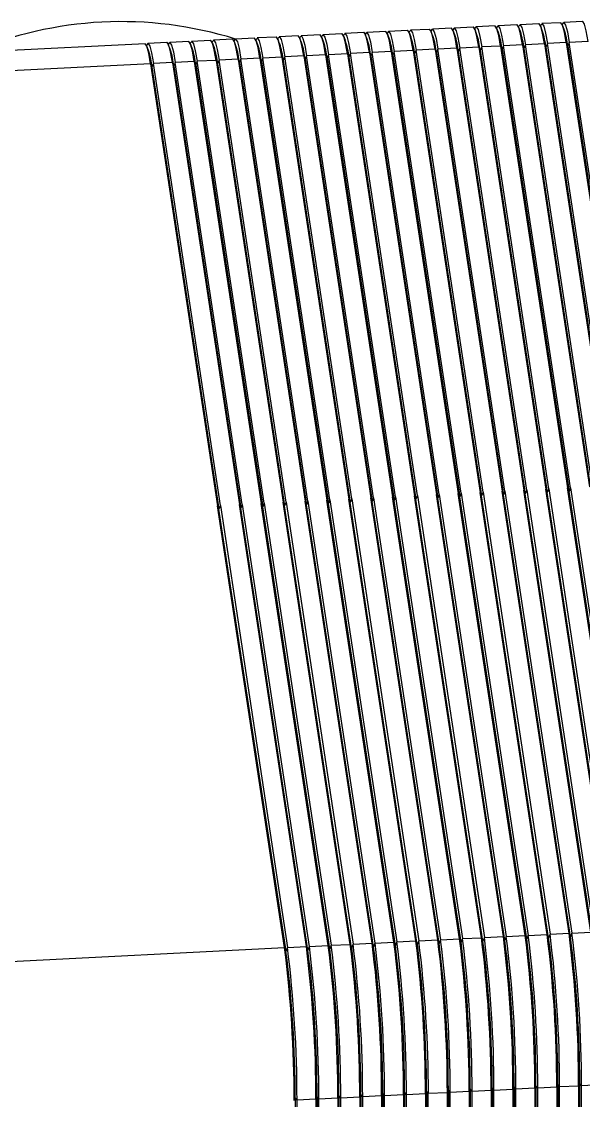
# Model space of a CAD drawing. Header units: millimetres. Extents: x 334 to 3694, y 0 to 2376.
# Drawn here: x 2520.26 to 2527.93, y 1133.98 to 1148.72 of the extents above; entities that cross this region are included whole.
import ezdxf

# ---------------------------------------------------------------- set-up
doc = ezdxf.new("R2010")
doc.units = ezdxf.units.MM
doc.header["$LTSCALE"] = 3
doc.layers.add('1_외형선', color=7, linetype='Continuous', lineweight=25)

msp = doc.modelspace()

# ---------------------------------------------------------------- linework, layer by layer
at = {"layer": '1_외형선'}
for p, q in [((2526.727, 1148.657), (2526.468, 1148.644)), ((2527.026, 1148.672), (2526.767, 1148.659)), ((2527.325, 1148.687), (2527.066, 1148.674)), ((2527.372, 1148.596), (2527.35, 1148.653)), ((2527.624, 1148.702), (2527.365, 1148.689)), ((2527.671, 1148.611), (2527.649, 1148.668)), ((2527.923, 1148.717), (2527.664, 1148.704)), ((2523.739, 1148.506), (2523.48, 1148.493)), ((2524.038, 1148.521), (2523.779, 1148.508)), ((2524.337, 1148.536), (2524.078, 1148.523)), ((2524.635, 1148.551), (2524.376, 1148.538)), ((2524.682, 1148.46), (2524.66, 1148.517)), ((2524.934, 1148.566), (2524.675, 1148.553)), ((2524.981, 1148.475), (2524.959, 1148.533)), ((2525.233, 1148.581), (2524.974, 1148.568)), ((2525.28, 1148.49), (2525.258, 1148.548)), ((2525.532, 1148.596), (2525.273, 1148.583)), ((2525.579, 1148.505), (2525.557, 1148.563)), ((2525.831, 1148.611), (2525.572, 1148.598)), ((2525.877, 1148.52), (2525.855, 1148.578)), ((2526.13, 1148.627), (2525.871, 1148.613)), ((2526.176, 1148.535), (2526.154, 1148.593)), ((2526.429, 1148.642), (2526.17, 1148.629)), ((2526.475, 1148.55), (2526.453, 1148.608)), ((2526.774, 1148.566), (2526.752, 1148.623)), ((2527.073, 1148.581), (2527.051, 1148.638)), ((2521.946, 1148.415), (2513.896, 1148.009)), ((2521.992, 1148.324), (2521.97, 1148.382)), ((2522.245, 1148.43), (2521.986, 1148.417)), ((2522.291, 1148.339), (2522.269, 1148.397)), ((2522.543, 1148.445), (2522.284, 1148.432)), ((2522.59, 1148.354), (2522.568, 1148.412)), ((2522.842, 1148.46), (2522.583, 1148.447)), ((2522.889, 1148.369), (2522.867, 1148.427)), ((2523.141, 1148.476), (2522.882, 1148.463)), ((2523.188, 1148.384), (2523.166, 1148.442)), ((2523.44, 1148.491), (2523.181, 1148.478)), ((2523.487, 1148.4), (2523.465, 1148.457)), ((2523.785, 1148.415), (2523.763, 1148.472)), ((2524.084, 1148.43), (2524.062, 1148.487)), ((2524.383, 1148.445), (2524.361, 1148.502)), ((2526.504, 1148.368), (2526.245, 1148.355)), ((2526.504, 1148.368), (2527.419, 1142.33)), ((2526.524, 1148.32), (2526.504, 1148.368)), ((2526.544, 1148.37), (2526.524, 1148.32)), ((2526.803, 1148.383), (2526.544, 1148.37)), ((2527.459, 1142.332), (2526.544, 1148.37)), ((2526.803, 1148.383), (2527.718, 1142.345)), ((2526.823, 1148.335), (2526.803, 1148.383)), ((2526.843, 1148.385), (2526.823, 1148.335)), ((2527.102, 1148.399), (2526.843, 1148.385)), ((2527.758, 1142.347), (2526.843, 1148.385)), ((2527.102, 1148.399), (2528.017, 1142.36)), ((2527.122, 1148.351), (2527.102, 1148.399)), ((2527.142, 1148.401), (2527.122, 1148.351)), ((2527.401, 1148.414), (2527.142, 1148.401)), ((2528.057, 1142.362), (2527.142, 1148.401)), ((2527.401, 1148.414), (2528.316, 1142.375)), ((2527.421, 1148.366), (2527.401, 1148.414)), ((2527.441, 1148.416), (2527.421, 1148.366)), ((2527.421, 1148.366), (2528.336, 1142.327)), ((2527.7, 1148.429), (2527.441, 1148.416)), ((2528.356, 1142.377), (2527.441, 1148.416)), ((2527.7, 1148.429), (2528.615, 1142.39)), ((2527.72, 1148.381), (2527.7, 1148.429)), ((2527.74, 1148.431), (2527.72, 1148.381)), ((2527.72, 1148.381), (2528.635, 1142.342)), ((2527.999, 1148.444), (2527.74, 1148.431)), ((2528.655, 1142.392), (2527.74, 1148.431)), ((2523.516, 1148.217), (2523.257, 1148.204)), ((2523.516, 1148.217), (2524.431, 1142.179)), ((2523.536, 1148.169), (2523.516, 1148.217)), ((2523.556, 1148.219), (2523.536, 1148.169)), ((2523.815, 1148.232), (2523.556, 1148.219)), ((2524.471, 1142.181), (2523.556, 1148.219)), ((2523.815, 1148.232), (2524.73, 1142.194)), ((2523.834, 1148.185), (2523.815, 1148.232)), ((2523.854, 1148.235), (2523.834, 1148.185)), ((2524.113, 1148.248), (2523.854, 1148.235)), ((2524.77, 1142.196), (2523.854, 1148.235)), ((2524.113, 1148.248), (2525.029, 1142.209)), ((2524.133, 1148.2), (2524.113, 1148.248)), ((2524.153, 1148.25), (2524.133, 1148.2)), ((2524.412, 1148.263), (2524.153, 1148.25)), ((2525.068, 1142.211), (2524.153, 1148.25)), ((2524.412, 1148.263), (2525.327, 1142.224)), ((2524.432, 1148.215), (2524.412, 1148.263)), ((2524.452, 1148.265), (2524.432, 1148.215)), ((2524.432, 1148.215), (2525.347, 1142.176)), ((2524.711, 1148.278), (2524.452, 1148.265)), ((2525.367, 1142.226), (2524.452, 1148.265)), ((2524.711, 1148.278), (2525.626, 1142.239)), ((2524.731, 1148.23), (2524.711, 1148.278)), ((2524.751, 1148.28), (2524.731, 1148.23)), ((2524.731, 1148.23), (2525.646, 1142.191)), ((2525.01, 1148.293), (2524.751, 1148.28)), ((2525.666, 1142.241), (2524.751, 1148.28)), ((2525.01, 1148.293), (2525.925, 1142.254)), ((2525.03, 1148.245), (2525.01, 1148.293)), ((2525.05, 1148.295), (2525.03, 1148.245)), ((2525.03, 1148.245), (2525.945, 1142.206)), ((2525.309, 1148.308), (2525.05, 1148.295)), ((2525.965, 1142.256), (2525.05, 1148.295)), ((2525.309, 1148.308), (2526.224, 1142.27)), ((2525.329, 1148.26), (2525.309, 1148.308)), ((2525.349, 1148.31), (2525.329, 1148.26)), ((2525.329, 1148.26), (2526.244, 1142.222)), ((2525.608, 1148.323), (2525.349, 1148.31)), ((2526.264, 1142.272), (2525.349, 1148.31)), ((2525.608, 1148.323), (2526.523, 1142.285)), ((2525.628, 1148.275), (2525.608, 1148.323)), ((2525.648, 1148.325), (2525.628, 1148.275)), ((2525.628, 1148.275), (2526.543, 1142.237)), ((2525.907, 1148.338), (2525.648, 1148.325)), ((2526.563, 1142.287), (2525.648, 1148.325)), ((2525.907, 1148.338), (2526.822, 1142.3)), ((2525.926, 1148.29), (2525.907, 1148.338)), ((2525.946, 1148.34), (2525.926, 1148.29)), ((2525.926, 1148.29), (2526.842, 1142.252)), ((2526.205, 1148.353), (2525.946, 1148.34)), ((2526.862, 1142.302), (2525.946, 1148.34)), ((2526.205, 1148.353), (2527.121, 1142.315)), ((2526.225, 1148.305), (2526.205, 1148.353)), ((2526.245, 1148.355), (2526.225, 1148.305)), ((2526.225, 1148.305), (2527.14, 1142.267)), ((2527.16, 1142.317), (2526.245, 1148.355)), ((2526.524, 1148.32), (2527.439, 1142.282)), ((2526.823, 1148.335), (2527.738, 1142.297)), ((2527.122, 1148.351), (2528.037, 1142.312)), ((2522.021, 1148.142), (2513.972, 1147.735)), ((2522.021, 1148.142), (2522.937, 1142.103)), ((2522.041, 1148.094), (2522.021, 1148.142)), ((2522.061, 1148.144), (2522.041, 1148.094)), ((2522.041, 1148.094), (2522.956, 1142.055)), ((2522.32, 1148.157), (2522.061, 1148.144)), ((2522.976, 1142.105), (2522.061, 1148.144)), ((2522.32, 1148.157), (2523.235, 1142.119)), ((2522.34, 1148.109), (2522.32, 1148.157)), ((2522.36, 1148.159), (2522.34, 1148.109)), ((2522.34, 1148.109), (2523.255, 1142.071)), ((2522.619, 1148.172), (2522.36, 1148.159)), ((2523.275, 1142.121), (2522.36, 1148.159)), ((2522.619, 1148.172), (2523.534, 1142.134)), ((2522.639, 1148.124), (2522.619, 1148.172)), ((2522.659, 1148.174), (2522.639, 1148.124)), ((2522.639, 1148.124), (2523.554, 1142.086)), ((2522.918, 1148.187), (2522.659, 1148.174)), ((2523.574, 1142.136), (2522.659, 1148.174)), ((2522.918, 1148.187), (2523.833, 1142.149)), ((2522.938, 1148.139), (2522.918, 1148.187)), ((2522.958, 1148.189), (2522.938, 1148.139)), ((2522.938, 1148.139), (2523.853, 1142.101)), ((2523.217, 1148.202), (2522.958, 1148.189)), ((2523.873, 1142.151), (2522.958, 1148.189)), ((2523.217, 1148.202), (2524.132, 1142.164)), ((2523.237, 1148.154), (2523.217, 1148.202)), ((2523.257, 1148.204), (2523.237, 1148.154)), ((2523.237, 1148.154), (2524.152, 1142.116)), ((2524.172, 1142.166), (2523.257, 1148.204)), ((2523.536, 1148.169), (2524.451, 1142.131)), ((2523.834, 1148.185), (2524.75, 1142.146)), ((2524.133, 1148.2), (2525.048, 1142.161)), ((2528.036, 1136.276), (2527.121, 1142.315)), ((2527.14, 1142.267), (2527.121, 1142.315)), ((2527.16, 1142.317), (2527.14, 1142.267)), ((2527.16, 1142.317), (2528.076, 1136.278)), ((2528.335, 1136.291), (2527.419, 1142.33)), ((2527.439, 1142.282), (2527.419, 1142.33)), ((2527.459, 1142.332), (2527.439, 1142.282)), ((2527.459, 1142.332), (2528.374, 1136.293)), ((2528.633, 1136.307), (2527.718, 1142.345)), ((2527.738, 1142.297), (2527.718, 1142.345)), ((2527.758, 1142.347), (2527.738, 1142.297)), ((2527.758, 1142.347), (2528.673, 1136.309)), ((2524.172, 1142.166), (2524.152, 1142.116)), ((2524.172, 1142.166), (2525.087, 1136.127)), ((2525.346, 1136.14), (2524.431, 1142.179)), ((2524.451, 1142.131), (2524.431, 1142.179)), ((2524.471, 1142.181), (2524.451, 1142.131)), ((2524.471, 1142.181), (2525.386, 1136.143)), ((2525.645, 1136.156), (2524.73, 1142.194)), ((2524.75, 1142.146), (2524.73, 1142.194)), ((2524.77, 1142.196), (2524.75, 1142.146)), ((2524.77, 1142.196), (2525.685, 1136.158)), ((2525.944, 1136.171), (2525.029, 1142.209)), ((2525.048, 1142.161), (2525.029, 1142.209)), ((2525.068, 1142.211), (2525.048, 1142.161)), ((2525.068, 1142.211), (2525.983, 1136.173)), ((2526.243, 1136.186), (2525.327, 1142.224)), ((2525.347, 1142.176), (2525.327, 1142.224)), ((2525.367, 1142.226), (2525.347, 1142.176)), ((2526.262, 1136.138), (2525.347, 1142.176)), ((2525.367, 1142.226), (2526.282, 1136.188)), ((2526.541, 1136.201), (2525.626, 1142.239)), ((2525.646, 1142.191), (2525.626, 1142.239)), ((2525.666, 1142.241), (2525.646, 1142.191)), ((2526.561, 1136.153), (2525.646, 1142.191)), ((2525.666, 1142.241), (2526.581, 1136.203)), ((2526.84, 1136.216), (2525.925, 1142.254)), ((2525.945, 1142.206), (2525.925, 1142.254)), ((2525.965, 1142.256), (2525.945, 1142.206)), ((2526.86, 1136.168), (2525.945, 1142.206)), ((2525.965, 1142.256), (2526.88, 1136.218)), ((2527.139, 1136.231), (2526.224, 1142.27)), ((2526.244, 1142.222), (2526.224, 1142.27)), ((2526.264, 1142.272), (2526.244, 1142.222)), ((2527.159, 1136.183), (2526.244, 1142.222)), ((2526.264, 1142.272), (2527.179, 1136.233)), ((2527.438, 1136.246), (2526.523, 1142.285)), ((2526.543, 1142.237), (2526.523, 1142.285)), ((2526.563, 1142.287), (2526.543, 1142.237)), ((2527.458, 1136.198), (2526.543, 1142.237)), ((2526.563, 1142.287), (2527.478, 1136.248)), ((2527.737, 1136.261), (2526.822, 1142.3)), ((2526.842, 1142.252), (2526.822, 1142.3)), ((2526.862, 1142.302), (2526.842, 1142.252)), ((2527.757, 1136.213), (2526.842, 1142.252)), ((2526.862, 1142.302), (2527.777, 1136.263)), ((2528.056, 1136.228), (2527.14, 1142.267)), ((2528.354, 1136.243), (2527.439, 1142.282)), ((2528.653, 1136.259), (2527.738, 1142.297)), ((2523.852, 1136.065), (2522.937, 1142.103)), ((2522.956, 1142.055), (2522.937, 1142.103)), ((2522.976, 1142.105), (2522.956, 1142.055)), ((2523.872, 1136.017), (2522.956, 1142.055)), ((2522.976, 1142.105), (2523.891, 1136.067)), ((2524.151, 1136.08), (2523.235, 1142.119)), ((2523.255, 1142.071), (2523.235, 1142.119)), ((2523.275, 1142.121), (2523.255, 1142.071)), ((2524.17, 1136.032), (2523.255, 1142.071)), ((2523.275, 1142.121), (2524.19, 1136.082)), ((2524.449, 1136.095), (2523.534, 1142.134)), ((2523.554, 1142.086), (2523.534, 1142.134)), ((2523.574, 1142.136), (2523.554, 1142.086)), ((2524.469, 1136.047), (2523.554, 1142.086)), ((2523.574, 1142.136), (2524.489, 1136.097)), ((2524.748, 1136.11), (2523.833, 1142.149)), ((2523.853, 1142.101), (2523.833, 1142.149)), ((2523.873, 1142.151), (2523.853, 1142.101)), ((2524.768, 1136.062), (2523.853, 1142.101)), ((2523.873, 1142.151), (2524.788, 1136.112)), ((2525.047, 1136.125), (2524.132, 1142.164)), ((2524.152, 1142.116), (2524.132, 1142.164)), ((2525.067, 1136.077), (2524.152, 1142.116)), ((2525.366, 1136.093), (2524.451, 1142.131)), ((2525.665, 1136.108), (2524.75, 1142.146)), ((2525.964, 1136.123), (2525.048, 1142.161)), ((2527.777, 1136.263), (2528.036, 1136.276)), ((2524.788, 1136.112), (2525.047, 1136.125)), ((2525.067, 1136.077), (2525.047, 1136.125)), ((2525.087, 1136.127), (2525.067, 1136.077)), ((2525.087, 1136.127), (2525.346, 1136.14)), ((2525.366, 1136.093), (2525.346, 1136.14)), ((2525.386, 1136.143), (2525.366, 1136.093)), ((2525.386, 1136.143), (2525.645, 1136.156)), ((2525.665, 1136.108), (2525.645, 1136.156)), ((2525.685, 1136.158), (2525.665, 1136.108)), ((2525.685, 1136.158), (2525.944, 1136.171)), ((2525.964, 1136.123), (2525.944, 1136.171)), ((2525.983, 1136.173), (2525.964, 1136.123)), ((2525.983, 1136.173), (2526.243, 1136.186)), ((2526.262, 1136.138), (2526.243, 1136.186)), ((2526.282, 1136.188), (2526.262, 1136.138)), ((2526.282, 1136.188), (2526.541, 1136.201)), ((2526.561, 1136.153), (2526.541, 1136.201)), ((2526.581, 1136.203), (2526.561, 1136.153)), ((2526.581, 1136.203), (2526.84, 1136.216)), ((2526.86, 1136.168), (2526.84, 1136.216)), ((2526.88, 1136.218), (2526.86, 1136.168)), ((2526.88, 1136.218), (2527.139, 1136.231)), ((2527.159, 1136.183), (2527.139, 1136.231)), ((2527.179, 1136.233), (2527.159, 1136.183)), ((2527.179, 1136.233), (2527.438, 1136.246)), ((2527.458, 1136.198), (2527.438, 1136.246)), ((2527.478, 1136.248), (2527.458, 1136.198)), ((2527.478, 1136.248), (2527.737, 1136.261)), ((2527.757, 1136.213), (2527.737, 1136.261)), ((2527.777, 1136.263), (2527.757, 1136.213)), ((2515.802, 1135.658), (2523.852, 1136.065)), ((2523.872, 1136.017), (2523.852, 1136.065)), ((2523.891, 1136.067), (2523.872, 1136.017)), ((2523.891, 1136.067), (2524.151, 1136.08)), ((2524.17, 1136.032), (2524.151, 1136.08)), ((2524.19, 1136.082), (2524.17, 1136.032)), ((2524.19, 1136.082), (2524.449, 1136.095)), ((2524.469, 1136.047), (2524.449, 1136.095)), ((2524.489, 1136.097), (2524.469, 1136.047)), ((2524.489, 1136.097), (2524.748, 1136.11)), ((2524.768, 1136.062), (2524.748, 1136.11)), ((2524.788, 1136.112), (2524.768, 1136.062)), ((2527.882, 1134.209), (2527.868, 1134.174)), ((2527.907, 1134.176), (2527.882, 1134.209)), ((2527.882, 1134.209), (2527.882, 1132.74)), ((2525.193, 1134.073), (2525.178, 1134.038)), ((2525.218, 1134.04), (2525.193, 1134.073)), ((2525.193, 1134.073), (2525.193, 1132.604)), ((2525.491, 1134.089), (2525.477, 1134.053)), ((2525.517, 1134.055), (2525.491, 1134.089)), ((2525.491, 1134.089), (2525.491, 1132.619)), ((2525.776, 1134.068), (2525.517, 1134.055)), ((2525.79, 1134.104), (2525.776, 1134.068)), ((2525.776, 1134.068), (2525.776, 1132.598)), ((2525.815, 1134.07), (2525.79, 1134.104)), ((2525.79, 1134.104), (2525.79, 1132.634)), ((2526.074, 1134.083), (2525.815, 1134.07)), ((2525.815, 1132.6), (2525.815, 1134.07)), ((2526.089, 1134.119), (2526.074, 1134.083)), ((2526.074, 1134.083), (2526.074, 1132.613)), ((2526.114, 1134.085), (2526.089, 1134.119)), ((2526.089, 1134.119), (2526.089, 1132.649)), ((2526.373, 1134.098), (2526.114, 1134.085)), ((2526.114, 1132.615), (2526.114, 1134.085)), ((2526.388, 1134.134), (2526.373, 1134.098)), ((2526.373, 1134.098), (2526.373, 1132.629)), ((2526.413, 1134.1), (2526.388, 1134.134)), ((2526.388, 1134.134), (2526.388, 1132.664)), ((2526.672, 1134.113), (2526.413, 1134.1)), ((2526.413, 1132.631), (2526.413, 1134.1)), ((2526.687, 1134.149), (2526.672, 1134.113)), ((2526.672, 1134.113), (2526.672, 1132.644)), ((2526.712, 1134.115), (2526.687, 1134.149)), ((2526.687, 1134.149), (2526.687, 1132.679)), ((2526.971, 1134.129), (2526.712, 1134.115)), ((2526.712, 1132.646), (2526.712, 1134.115)), ((2526.986, 1134.164), (2526.971, 1134.129)), ((2526.971, 1134.129), (2526.971, 1132.659)), ((2527.011, 1134.131), (2526.986, 1134.164)), ((2526.986, 1134.164), (2526.986, 1132.694)), ((2527.27, 1134.144), (2527.011, 1134.131)), ((2527.011, 1132.661), (2527.011, 1134.131)), ((2527.285, 1134.179), (2527.27, 1134.144)), ((2527.27, 1134.144), (2527.27, 1132.674)), ((2527.31, 1134.146), (2527.285, 1134.179)), ((2527.285, 1134.179), (2527.285, 1132.709)), ((2527.569, 1134.159), (2527.31, 1134.146)), ((2527.31, 1132.676), (2527.31, 1134.146)), ((2527.583, 1134.194), (2527.569, 1134.159)), ((2527.569, 1134.159), (2527.569, 1132.689)), ((2527.609, 1134.161), (2527.583, 1134.194)), ((2527.583, 1134.194), (2527.583, 1132.724)), ((2527.868, 1134.174), (2527.609, 1134.161)), ((2527.609, 1132.691), (2527.609, 1134.161)), ((2527.868, 1134.174), (2527.868, 1132.704)), ((2528.166, 1134.189), (2527.907, 1134.176)), ((2527.907, 1132.706), (2527.907, 1134.176)), ((2523.997, 1134.013), (2523.982, 1133.978)), ((2524.022, 1133.98), (2523.997, 1134.013)), ((2523.997, 1134.013), (2523.997, 1132.543)), ((2524.281, 1133.993), (2524.022, 1133.98)), ((2524.022, 1132.51), (2524.022, 1133.98)), ((2524.296, 1134.028), (2524.281, 1133.993)), ((2524.281, 1133.993), (2524.281, 1132.523)), ((2524.321, 1133.995), (2524.296, 1134.028)), ((2524.296, 1134.028), (2524.296, 1132.558)), ((2524.58, 1134.008), (2524.321, 1133.995)), ((2524.321, 1132.525), (2524.321, 1133.995)), ((2524.595, 1134.043), (2524.58, 1134.008)), ((2524.58, 1134.008), (2524.58, 1132.538)), ((2524.62, 1134.01), (2524.595, 1134.043)), ((2524.595, 1134.043), (2524.595, 1132.573)), ((2524.879, 1134.023), (2524.62, 1134.01)), ((2524.62, 1132.54), (2524.62, 1134.01)), ((2524.894, 1134.058), (2524.879, 1134.023)), ((2524.879, 1134.023), (2524.879, 1132.553)), ((2524.919, 1134.025), (2524.894, 1134.058)), ((2524.894, 1134.058), (2524.894, 1132.589)), ((2525.178, 1134.038), (2524.919, 1134.025)), ((2524.919, 1132.555), (2524.919, 1134.025)), ((2525.178, 1134.038), (2525.178, 1132.568)), ((2525.477, 1134.053), (2525.218, 1134.04)), ((2525.218, 1132.57), (2525.218, 1134.04)), ((2525.477, 1134.053), (2525.477, 1132.583)), ((2525.517, 1132.585), (2525.517, 1134.055))]:
    msp.add_line(p, q, dxfattribs=at)
at = {"layer": '1_외형선', "flags": 128}
for points in [[(2526.803, 1148.383), (2526.778, 1148.528), (2526.753, 1148.62), (2526.73, 1148.656), (2526.727, 1148.657)], [(2526.749, 1148.631), (2526.751, 1148.637), (2526.77, 1148.658), (2526.793, 1148.622), (2526.817, 1148.53), (2526.843, 1148.385)], [(2527.102, 1148.399), (2527.076, 1148.543), (2527.052, 1148.635), (2527.029, 1148.671), (2527.026, 1148.672)], [(2527.048, 1148.646), (2527.049, 1148.652), (2527.069, 1148.673), (2527.092, 1148.637), (2527.116, 1148.545), (2527.142, 1148.401)], [(2527.401, 1148.414), (2527.375, 1148.558), (2527.351, 1148.651), (2527.328, 1148.686), (2527.325, 1148.687)], [(2527.346, 1148.662), (2527.348, 1148.667), (2527.368, 1148.688), (2527.391, 1148.653), (2527.415, 1148.56), (2527.441, 1148.416)], [(2527.7, 1148.429), (2527.674, 1148.573), (2527.65, 1148.666), (2527.627, 1148.702), (2527.624, 1148.702)], [(2527.645, 1148.677), (2527.647, 1148.682), (2527.667, 1148.704), (2527.689, 1148.668), (2527.714, 1148.575), (2527.74, 1148.431)], [(2527.999, 1148.444), (2527.973, 1148.589), (2527.949, 1148.681), (2527.926, 1148.717), (2527.923, 1148.717)], [(2523.815, 1148.232), (2523.789, 1148.377), (2523.764, 1148.469), (2523.742, 1148.505), (2523.739, 1148.506)], [(2523.76, 1148.48), (2523.762, 1148.486), (2523.782, 1148.507), (2523.804, 1148.471), (2523.829, 1148.379), (2523.854, 1148.235)], [(2524.113, 1148.248), (2524.088, 1148.392), (2524.063, 1148.484), (2524.041, 1148.52), (2524.038, 1148.521)], [(2524.059, 1148.495), (2524.061, 1148.501), (2524.081, 1148.522), (2524.103, 1148.486), (2524.128, 1148.394), (2524.153, 1148.25)], [(2524.412, 1148.263), (2524.387, 1148.407), (2524.362, 1148.5), (2524.34, 1148.536), (2524.337, 1148.536)], [(2524.358, 1148.511), (2524.36, 1148.516), (2524.379, 1148.538), (2524.402, 1148.502), (2524.427, 1148.409), (2524.452, 1148.265)], [(2524.711, 1148.278), (2524.686, 1148.423), (2524.661, 1148.515), (2524.638, 1148.551), (2524.635, 1148.551)], [(2524.657, 1148.526), (2524.659, 1148.531), (2524.678, 1148.553), (2524.701, 1148.517), (2524.725, 1148.425), (2524.751, 1148.28)], [(2525.01, 1148.293), (2524.984, 1148.438), (2524.96, 1148.53), (2524.937, 1148.566), (2524.934, 1148.566)], [(2524.956, 1148.541), (2524.957, 1148.546), (2524.977, 1148.568), (2525, 1148.532), (2525.024, 1148.44), (2525.05, 1148.295)], [(2525.309, 1148.308), (2525.283, 1148.453), (2525.259, 1148.545), (2525.236, 1148.581), (2525.233, 1148.581)], [(2525.254, 1148.556), (2525.256, 1148.561), (2525.276, 1148.583), (2525.299, 1148.547), (2525.323, 1148.455), (2525.349, 1148.31)], [(2525.608, 1148.323), (2525.582, 1148.468), (2525.558, 1148.56), (2525.535, 1148.596), (2525.532, 1148.596)], [(2525.553, 1148.571), (2525.555, 1148.576), (2525.575, 1148.598), (2525.597, 1148.562), (2525.622, 1148.47), (2525.648, 1148.325)], [(2525.907, 1148.338), (2525.881, 1148.483), (2525.857, 1148.575), (2525.834, 1148.611), (2525.831, 1148.611)], [(2525.852, 1148.586), (2525.854, 1148.591), (2525.874, 1148.613), (2525.896, 1148.577), (2525.921, 1148.485), (2525.946, 1148.34)], [(2526.205, 1148.353), (2526.18, 1148.498), (2526.155, 1148.59), (2526.133, 1148.626), (2526.13, 1148.627)], [(2526.151, 1148.601), (2526.153, 1148.606), (2526.173, 1148.628), (2526.195, 1148.592), (2526.22, 1148.5), (2526.245, 1148.355)], [(2526.504, 1148.368), (2526.479, 1148.513), (2526.454, 1148.605), (2526.432, 1148.641), (2526.429, 1148.642)], [(2526.45, 1148.616), (2526.452, 1148.622), (2526.471, 1148.643), (2526.494, 1148.607), (2526.519, 1148.515), (2526.544, 1148.37)], [(2522.021, 1148.142), (2521.996, 1148.287), (2521.971, 1148.379), (2521.949, 1148.415), (2521.946, 1148.415)], [(2521.967, 1148.39), (2521.969, 1148.395), (2521.989, 1148.417), (2522.011, 1148.381), (2522.036, 1148.289), (2522.061, 1148.144)], [(2522.32, 1148.157), (2522.295, 1148.302), (2522.27, 1148.394), (2522.248, 1148.43), (2522.245, 1148.43)], [(2522.266, 1148.405), (2522.268, 1148.41), (2522.287, 1148.432), (2522.31, 1148.396), (2522.335, 1148.304), (2522.36, 1148.159)], [(2522.619, 1148.172), (2522.594, 1148.317), (2522.569, 1148.409), (2522.546, 1148.445), (2522.543, 1148.445)], [(2522.565, 1148.42), (2522.566, 1148.425), (2522.586, 1148.447), (2522.609, 1148.411), (2522.633, 1148.319), (2522.659, 1148.174)], [(2522.918, 1148.187), (2522.892, 1148.332), (2522.868, 1148.424), (2522.845, 1148.46), (2522.842, 1148.46)], [(2522.864, 1148.435), (2522.865, 1148.44), (2522.885, 1148.462), (2522.908, 1148.426), (2522.932, 1148.334), (2522.958, 1148.189)], [(2523.217, 1148.202), (2523.191, 1148.347), (2523.167, 1148.439), (2523.144, 1148.475), (2523.141, 1148.476)], [(2523.162, 1148.45), (2523.164, 1148.456), (2523.184, 1148.477), (2523.207, 1148.441), (2523.231, 1148.349), (2523.257, 1148.204)], [(2523.516, 1148.217), (2523.49, 1148.362), (2523.466, 1148.454), (2523.443, 1148.49), (2523.44, 1148.491)], [(2523.461, 1148.465), (2523.463, 1148.471), (2523.483, 1148.492), (2523.505, 1148.456), (2523.53, 1148.364), (2523.556, 1148.219)]]:
    msp.add_lwpolyline(points, dxfattribs=at)
at = {"layer": '1_외형선'}
for centre, radius, start, end in [((2521.622, 1143.48), 5.236, 72.6639, 113.1188), ((2524.577, 1148.171), 1.056, 5.6336, 18.4291), ((2524.876, 1148.187), 1.056, 5.6336, 18.4291), ((2525.175, 1148.202), 1.056, 5.6336, 18.4291), ((2525.473, 1148.217), 1.056, 5.6336, 18.4291), ((2525.772, 1148.232), 1.056, 5.6336, 18.4291), ((2526.071, 1148.247), 1.056, 5.6336, 18.4291), ((2526.37, 1148.262), 1.056, 5.6336, 18.4291), ((2526.669, 1148.277), 1.056, 5.6336, 18.4291), ((2521.887, 1148.036), 1.056, 5.6336, 18.4291), ((2522.186, 1148.051), 1.056, 5.6336, 18.4291), ((2522.485, 1148.066), 1.056, 5.6336, 18.4291), ((2522.784, 1148.081), 1.056, 5.6336, 18.4291), ((2523.083, 1148.096), 1.056, 5.6336, 18.4291), ((2523.381, 1148.111), 1.056, 5.6336, 18.4291), ((2523.68, 1148.126), 1.056, 5.6336, 18.4291), ((2523.979, 1148.141), 1.056, 5.6336, 18.4291), ((2524.278, 1148.156), 1.056, 5.6336, 18.4291), ((2520.991, 1147.99), 1.056, 5.6336, 18.4291), ((2521.289, 1148.005), 1.056, 5.6336, 18.4291), ((2521.588, 1148.02), 1.056, 5.6336, 18.4291), ((2508.497, 1134.041), 16.681, 359.9893, 7.1781), ((2508.537, 1134.043), 16.681, 359.9893, 7.1781), ((2508.796, 1134.056), 16.681, 359.9893, 7.1781), ((2508.836, 1134.058), 16.681, 359.9893, 7.1781), ((2509.095, 1134.071), 16.681, 359.9893, 7.1781), ((2509.135, 1134.073), 16.681, 359.9893, 7.1781), ((2509.394, 1134.086), 16.681, 359.9893, 7.1781), ((2510.075, 1134.122), 16.014, 359.9893, 7.1781), ((2509.433, 1134.088), 16.681, 359.9893, 7.1781), ((2509.692, 1134.101), 16.681, 359.9893, 7.1781), ((2510.374, 1134.137), 16.014, 359.9893, 7.1781), ((2509.732, 1134.103), 16.681, 359.9893, 7.1781), ((2509.991, 1134.117), 16.681, 359.9893, 7.1781), ((2510.673, 1134.152), 16.014, 359.9893, 7.1781), ((2510.031, 1134.119), 16.681, 359.9893, 7.1781), ((2510.29, 1134.132), 16.681, 359.9893, 7.1781), ((2510.972, 1134.167), 16.014, 359.9893, 7.1781), ((2510.33, 1134.134), 16.681, 359.9893, 7.1781), ((2510.589, 1134.147), 16.681, 359.9893, 7.1781), ((2511.271, 1134.182), 16.014, 359.9893, 7.1781), ((2510.629, 1134.149), 16.681, 359.9893, 7.1781), ((2510.888, 1134.162), 16.681, 359.9893, 7.1781), ((2511.57, 1134.197), 16.014, 359.9893, 7.1781), ((2510.928, 1134.164), 16.681, 359.9893, 7.1781), ((2511.187, 1134.177), 16.681, 359.9893, 7.1781), ((2511.869, 1134.212), 16.014, 359.9893, 7.1781), ((2511.227, 1134.179), 16.681, 359.9893, 7.1781), ((2507.302, 1133.981), 16.681, 359.9893, 7.1781), ((2507.983, 1134.016), 16.014, 359.9893, 7.1781), ((2507.341, 1133.983), 16.681, 359.9893, 7.1781), ((2507.6, 1133.996), 16.681, 359.9893, 7.1781), ((2508.282, 1134.031), 16.014, 359.9893, 7.1781), ((2507.64, 1133.998), 16.681, 359.9893, 7.1781), ((2507.899, 1134.011), 16.681, 359.9893, 7.1781), ((2508.581, 1134.046), 16.014, 359.9893, 7.1781), ((2507.939, 1134.013), 16.681, 359.9893, 7.1781), ((2508.198, 1134.026), 16.681, 359.9893, 7.1781), ((2508.88, 1134.061), 16.014, 359.9893, 7.1781), ((2508.238, 1134.028), 16.681, 359.9893, 7.1781), ((2509.179, 1134.076), 16.014, 359.9893, 7.1781), ((2509.478, 1134.092), 16.014, 359.9893, 7.1781), ((2509.777, 1134.107), 16.014, 359.9893, 7.1781)]:
    msp.add_arc(centre, radius, start, end, dxfattribs=at)

doc.saveas('drawing.dxf')
